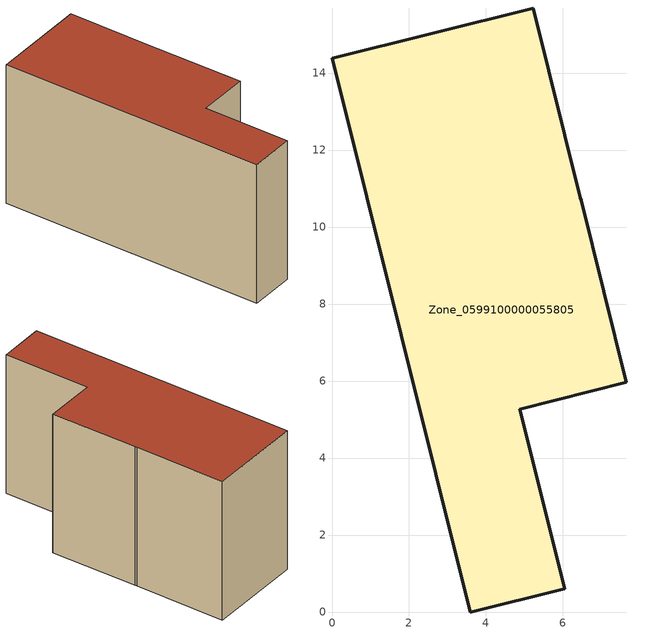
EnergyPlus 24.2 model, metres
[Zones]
Zone_0599100000055805
 floor ground (C_G): 6.45,10.77 6.47,10.69 7.65,5.97 4.88,5.27 6.04,0.61 3.59,0 0,14.38 5.23,15.69 z0
 wall outside (C_F): 3.59,0 6.04,0.61 4.88,5.27 7.65,5.97 6.47,10.69 6.45,10.77 5.23,15.69 0,14.38 3.59,0 z0:8.05
 roof outside (C_R): 7.65,5.97 6.47,10.69 6.45,10.77 5.23,15.69 0,14.38 3.59,0 6.04,0.61 4.88,5.27 z8.05
[BUILDING]
Pand.0599100000055805: North Axis=0; Terrain=City; Loads Convergence Tolerance Value=0.04; Temperature Convergence Tolerance Value=0.4; Solar Distribution=FullExterior; Maximum Number of Warmup Days=25; Minimum Number of Warmup Days=1
[Site:Location]
Rotterdam.The.Hague.AP_ZH_NLD Design_Conditions: Latitude=51.96; Longitude=4.45; Time Zone=1; Elevation=-4.5
[SITE:GROUNDTEMPERATURE:BUILDINGSURFACE]
18, 18, 18, 18, 18, 18, 18, 18, 18, 18, 18, 18
[MATERIAL] Thermal Absorptance=0.9; Solar Absorptance=0.7; Visible Absorptance=0.7
Name | Roughness | Thickness | Conductivity | Density | Specific Heat
G.TC.1975-1991 | MediumSmooth | 0.15 | 0.288461 | 540 | 1210
F.TC.1975-1991 | Rough | 0.3 | 0.230769 | 1920 | 840
R.TC.1975-1991 | MediumRough | 0.2 | 0.153846 | 1500 | 1000
[CONSTRUCTION]
C_G: G.TC.1975-1991
C_F: F.TC.1975-1991
C_R: R.TC.1975-1991
[ZONE]
Zone_0599100000055805: Type=1; Multiplier=1; Ceiling Height=Autocalculate; Volume=Autocalculate; Floor Area=autocalculate; Part of Total Floor Area=Yes
[ZONEINFILTRATION:DESIGNFLOWRATE]
Infil_Zone_0599100000055805: Zone or ZoneList or Space or SpaceList=Zone_0599100000055805; Schedule=AlwaysOn; Design Flow Rate Calculation Method=Flow/Area; Flow Rate per Floor Area=0.003; Constant Term Coefficient=1; Temperature Term Coefficient=0; Velocity Term Coefficient=0; Velocity Squared Term Coefficient=0
[HVACTEMPLATE:ZONE:IDEALLOADSAIRSYSTEM]
Zone_0599100000055805: Maximum Heating Supply Air Temperature=50; Minimum Cooling Supply Air Temperature=13; Maximum Heating Supply Air Humidity Ratio=0.0156; Minimum Cooling Supply Air Humidity Ratio=0.0077; Heating Limit=NoLimit; Cooling Limit=NoLimit; Dehumidification Control Type=ConstantSensibleHeatRatio; Cooling Sensible Heat Ratio=0.7; Dehumidification Setpoint=60; Humidification Control Type=None; Humidification Setpoint=30; Outdoor Air Method=None; Outdoor Air Flow Rate per Person=0.00944; Outdoor Air Flow Rate per Zone Floor Area=0; Outdoor Air Flow Rate per Zone=0; Demand Controlled Ventilation Type=None; Outdoor Air Economizer Type=NoEconomizer; Heat Recovery Type=None; Sensible Heat Recovery Effectiveness=0.7; Latent Heat Recovery Effectiveness=0.65
[ZONECONTROL:THERMOSTAT]
ThermostatControl_Zone_0599100000055805: Zone or ZoneList=Zone_0599100000055805; Control Type Schedule=DualSetpointControlType; Control 1=Thermostat_Zone_0599100000055805; Temperature Difference Between Cutout And Setpoint=0
[THERMOSTATSETPOINT:DUALSETPOINT]
Thermostat_Zone_0599100000055805: Heating Setpoint Temperature Schedule=HeatingSetpoint_Zone_0599100000055805; Cooling Setpoint Temperature Schedule=CoolingSetpoint_Zone_0599100000055805
[SCHEDULE:COMPACT]
HeatingSetpoint_Zone_0599100000055805: Through: 12/31, For: AllDays, Until: 24:00, 21
CoolingSetpoint_Zone_0599100000055805: Through: 12/31, For: AllDays, Until: 24:00, 24
DualSetpointControlType: Through: 12/31, For: AllDays, Until: 24:00, 4
AlwaysOn: Through: 12/31, For: AllDays, Until: 24:00, 1
